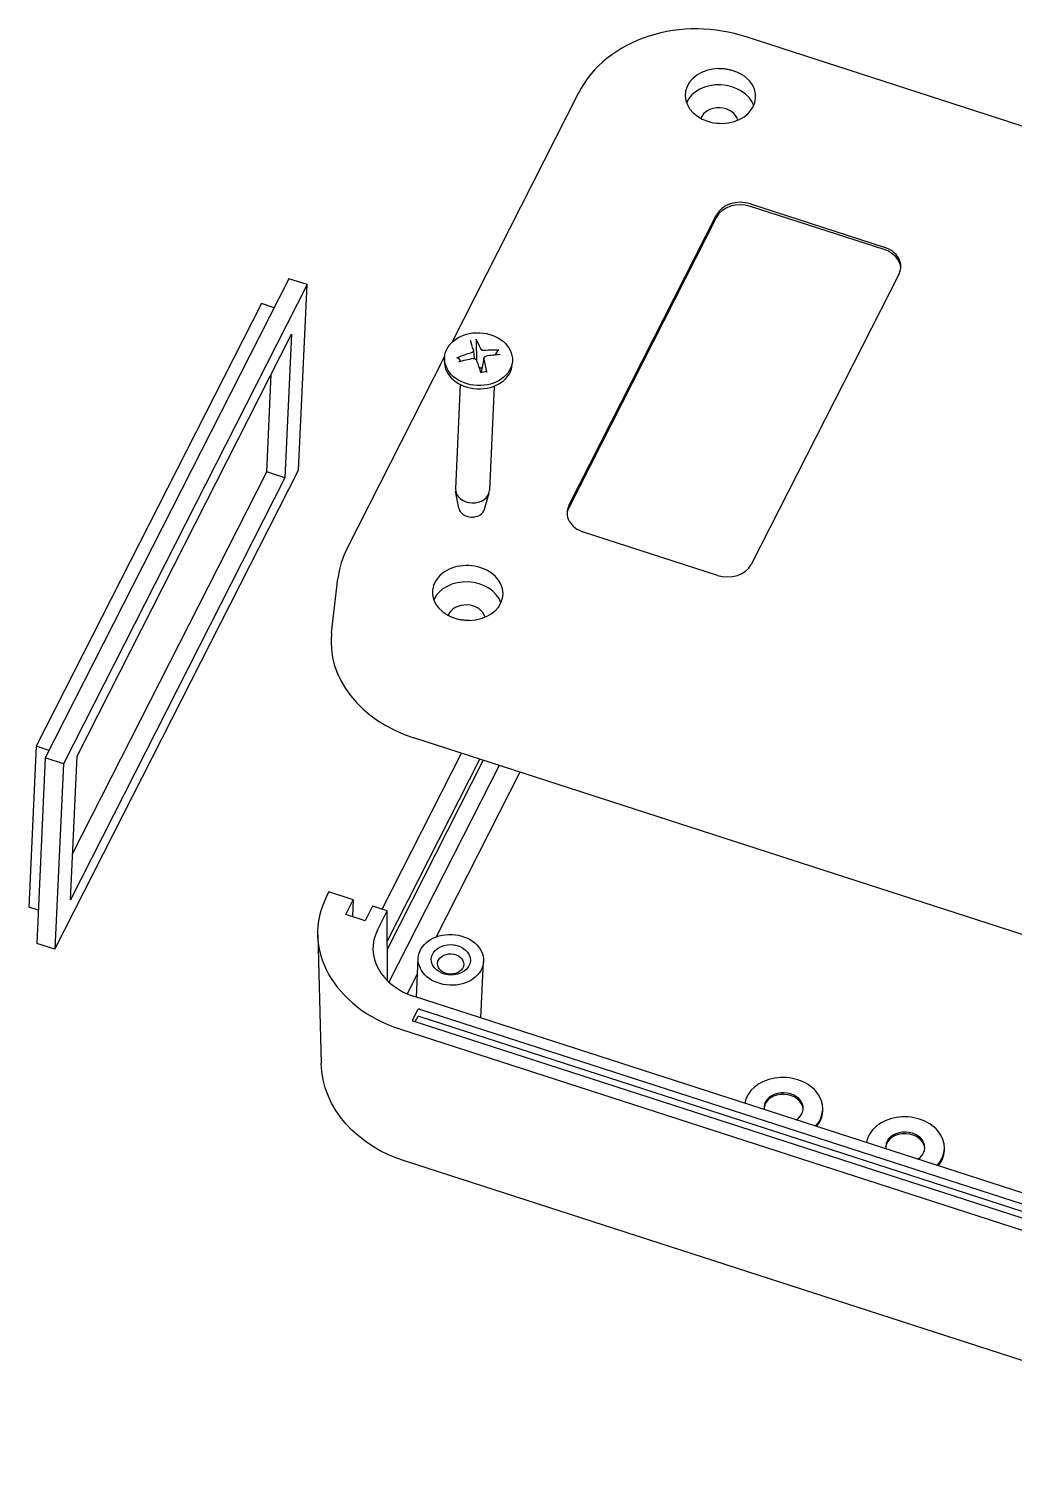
# Model space of a CAD drawing. Header units: millimetres. Extents: x 22 to 621, y 9 to 437.
# Drawn here: x 430.9 to 487.4, y 258.9 to 341.8 of the extents above; entities that cross this region are included whole.
import ezdxf

# ---------------------------------------------------------------- set-up
doc = ezdxf.new("R2010")
doc.units = ezdxf.units.MM
doc.header["$LTSCALE"] = 1.5
doc.layers.add('Visible (ISO)', color=7, linetype='Continuous', lineweight=25)

msp = doc.modelspace()

# ---------------------------------------------------------------- linework, layer by layer
at = {"layer": 'Visible (ISO)'}
for p, q in [((515.815, 327.242), (472.078, 341.381)), ((462.461, 338.164), (455.187, 323.854)), ((472.33, 331.8), (480.007, 329.318)), ((470.38, 331.033), (461.898, 314.347)), ((461.904, 314.488), (470.386, 331.175)), ((480.001, 329.177), (472.323, 331.659)), ((480.856, 327.79), (472.374, 311.104)), ((445.837, 327.507), (431.856, 300.001)), ((446.884, 327.169), (432.903, 299.663)), ((446.884, 327.169), (445.837, 327.507)), ((446.395, 316.524), (446.884, 327.169)), ((444.259, 326.078), (431.345, 300.672)), ((444.991, 325.842), (444.259, 326.078)), ((433.682, 300.104), (445.995, 324.326)), ((445.995, 324.326), (445.616, 316.083)), ((456.634, 322.815), (456.602, 323.939)), ((454.777, 323.048), (449.18, 312.037)), ((454.772, 322.979), (454.763, 322.79)), ((455.721, 322.76), (455.565, 322.957)), ((456.429, 323.394), (456.473, 322.925)), ((456.653, 322.727), (456.634, 322.815)), ((457.036, 322.948), (456.883, 322.132)), ((457.805, 323.361), (457.653, 323.124)), ((458.667, 322.8), (458.659, 322.611)), ((444.569, 316.422), (444.827, 322.028)), ((455.677, 321.434), (455.401, 315.445)), ((457.625, 321.344), (457.349, 315.355)), ((432.413, 289.018), (446.395, 316.524)), ((445.616, 316.083), (433.303, 291.861)), ((433.424, 294.497), (444.569, 316.422)), ((445.616, 316.083), (444.569, 316.422)), ((455.584, 314.343), (455.41, 315.312)), ((457.067, 314.275), (457.328, 315.224)), ((470.431, 310.478), (462.753, 312.96)), ((448.288, 307.185), (448.648, 310.301)), ((519.333, 279.714), (453.017, 301.151)), ((431.345, 300.672), (430.92, 291.44)), ((432.076, 300.435), (431.345, 300.672)), ((451.197, 291.319), (455.747, 300.269)), ((431.856, 300.001), (431.366, 289.357)), ((432.903, 299.663), (431.856, 300.001)), ((432.903, 299.663), (432.413, 289.018)), ((433.303, 291.861), (433.682, 300.104)), ((451.494, 289.515), (456.789, 299.932)), ((456.995, 299.865), (451.497, 289.049)), ((457.906, 299.571), (451.584, 287.133)), ((459.099, 299.185), (454.295, 289.735)), ((448.132, 292.31), (448.007, 292.065)), ((449.528, 291.859), (448.132, 292.31)), ((431.454, 291.267), (430.92, 291.44)), ((449.104, 291.024), (449.528, 291.859)), ((449.528, 291.859), (449.484, 290.902)), ((450.645, 291.498), (450.221, 290.663)), ((451.484, 291.226), (450.645, 291.498)), ((450.923, 290.122), (451.484, 291.226)), ((451.507, 287.205), (451.484, 291.226)), ((450.221, 290.663), (449.104, 291.024)), ((447.492, 289.823), (447.688, 282.472)), ((432.413, 289.018), (431.366, 289.357)), ((453.159, 286.268), (453.262, 288.501)), ((456.858, 285.072), (457.008, 288.329)), ((453.222, 287.623), (452.631, 286.462)), ((519.492, 264.825), (453.044, 286.305)), ((452.93, 284.962), (453.231, 285.554)), ((453.328, 285.585), (519.216, 264.286)), ((518.861, 263.587), (452.972, 284.886)), ((453.211, 285.13), (453.071, 284.854)), ((519.197, 263.862), (453.308, 285.161)), ((452.248, 284.43), (518.564, 262.993)), ((476.474, 279.715), (476.479, 279.81)), ((483.454, 277.459), (483.458, 277.553)), ((518.033, 255.685), (452.522, 276.861))]:
    msp.add_line(p, q, dxfattribs=at)
at = {"layer": 'Visible (ISO)', "flags": 128}
for points in [[(472.079, 341.381), (471.743, 341.485), (471.402, 341.576), (471.055, 341.655), (470.705, 341.72), (470.352, 341.771), (469.997, 341.809), (469.641, 341.833), (469.285, 341.843), (468.93, 341.839), (468.575, 341.821), (468.222, 341.789), (467.87, 341.744), (467.521, 341.685), (467.177, 341.612), (466.838, 341.526), (466.504, 341.426), (466.177, 341.313), (465.855, 341.187), (465.541, 341.047), (465.234, 340.894), (464.937, 340.729), (464.65, 340.552), (464.373, 340.362), (464.107, 340.161), (463.853, 339.948), (463.611, 339.723), (463.382, 339.487), (463.167, 339.24), (462.966, 338.984), (462.781, 338.718), (462.612, 338.444), (462.46, 338.163)], [(470.491, 339.573), (470.503, 339.573), (470.516, 339.574), (470.529, 339.574), (470.541, 339.574), (470.554, 339.574), (470.567, 339.574), (470.579, 339.574), (470.592, 339.573), (470.605, 339.573), (470.617, 339.573), (470.63, 339.572), (470.643, 339.572), (470.655, 339.571), (470.668, 339.571), (470.681, 339.57), (470.693, 339.569), (470.706, 339.568), (470.719, 339.567), (470.731, 339.566), (470.744, 339.565), (470.757, 339.564), (470.769, 339.563), (470.782, 339.562), (470.794, 339.561)], [(470.794, 339.561), (470.853, 339.554), (470.911, 339.545), (470.969, 339.536), (471.027, 339.525), (471.084, 339.513), (471.141, 339.5), (471.198, 339.486), (471.254, 339.47), (471.309, 339.454), (471.364, 339.436), (471.418, 339.417), (471.472, 339.398), (471.525, 339.377), (471.577, 339.355), (471.628, 339.332), (471.678, 339.309), (471.728, 339.284), (471.776, 339.258), (471.823, 339.231), (471.87, 339.203), (471.915, 339.174), (471.959, 339.143), (472.002, 339.112), (472.044, 339.079)], [(456.581, 324.027), (456.583, 324.024), (456.584, 324.022), (456.585, 324.019), (456.586, 324.016), (456.588, 324.013), (456.589, 324.01), (456.59, 324.007), (456.591, 324.003), (456.592, 323.999), (456.593, 323.995), (456.594, 323.992), (456.595, 323.988), (456.596, 323.984), (456.597, 323.98), (456.598, 323.976), (456.598, 323.971), (456.599, 323.967), (456.6, 323.963), (456.6, 323.959), (456.601, 323.955), (456.601, 323.951), (456.601, 323.947), (456.602, 323.943), (456.602, 323.939)], [(457.055, 323.386), (457.045, 323.386), (457.034, 323.385), (457.023, 323.386), (457.012, 323.386), (457, 323.388), (456.989, 323.389), (456.978, 323.392), (456.967, 323.394), (456.956, 323.398), (456.946, 323.401), (456.936, 323.405), (456.926, 323.409), (456.917, 323.414), (456.909, 323.419), (456.9, 323.425), (456.892, 323.43), (456.884, 323.437), (456.877, 323.443), (456.87, 323.45), (456.864, 323.457), (456.858, 323.465), (456.853, 323.472), (456.849, 323.48), (456.845, 323.487)], [(455.484, 322.965), (455.488, 322.967), (455.492, 322.968), (455.496, 322.97), (455.5, 322.971), (455.504, 322.972), (455.508, 322.972), (455.512, 322.973), (455.516, 322.974), (455.52, 322.974), (455.524, 322.974), (455.528, 322.974), (455.531, 322.974), (455.535, 322.973), (455.538, 322.972), (455.542, 322.972), (455.545, 322.971), (455.548, 322.97), (455.551, 322.968), (455.554, 322.967), (455.557, 322.965), (455.559, 322.964), (455.561, 322.962), (455.563, 322.96), (455.565, 322.957)], [(456.426, 323.412), (456.428, 323.404), (456.429, 323.396), (456.43, 323.388), (456.43, 323.38), (456.429, 323.371), (456.427, 323.363), (456.425, 323.355), (456.422, 323.346), (456.419, 323.338), (456.414, 323.33), (456.41, 323.323), (456.404, 323.315), (456.399, 323.308), (456.392, 323.302), (456.385, 323.295), (456.378, 323.289), (456.37, 323.282), (456.361, 323.277), (456.352, 323.271), (456.342, 323.266), (456.332, 323.261), (456.322, 323.257), (456.312, 323.254), (456.301, 323.25)], [(456.408, 322.922), (456.419, 322.924), (456.43, 322.925), (456.441, 322.926), (456.452, 322.926), (456.463, 322.926), (456.475, 322.925), (456.486, 322.923), (456.497, 322.921), (456.507, 322.918), (456.518, 322.915), (456.528, 322.911), (456.537, 322.907), (456.546, 322.902), (456.555, 322.897), (456.564, 322.891), (456.572, 322.885), (456.58, 322.878), (456.587, 322.871), (456.594, 322.863), (456.6, 322.855), (456.606, 322.847), (456.61, 322.839), (456.615, 322.83), (456.618, 322.821)], [(457.037, 322.897), (457.035, 322.906), (457.034, 322.915), (457.034, 322.924), (457.034, 322.933), (457.035, 322.942), (457.036, 322.951), (457.039, 322.96), (457.042, 322.969), (457.045, 322.977), (457.049, 322.985), (457.054, 322.993), (457.059, 323.001), (457.065, 323.008), (457.072, 323.014), (457.079, 323.021), (457.086, 323.027), (457.094, 323.032), (457.103, 323.038), (457.112, 323.042), (457.121, 323.047), (457.131, 323.05), (457.141, 323.053), (457.152, 323.056), (457.162, 323.058)], [(457.805, 323.361), (457.807, 323.363), (457.809, 323.366), (457.812, 323.369), (457.814, 323.372), (457.817, 323.374), (457.82, 323.377), (457.823, 323.379), (457.826, 323.381), (457.83, 323.384), (457.833, 323.386), (457.837, 323.388), (457.841, 323.389), (457.844, 323.391), (457.848, 323.392), (457.852, 323.394), (457.856, 323.395), (457.861, 323.396), (457.865, 323.397), (457.869, 323.397), (457.873, 323.398), (457.877, 323.398), (457.881, 323.398), (457.885, 323.398), (457.889, 323.398)], [(456.926, 322.364), (456.919, 322.364), (456.911, 322.363), (456.904, 322.363), (456.896, 322.362), (456.888, 322.363), (456.881, 322.363), (456.873, 322.364), (456.865, 322.365), (456.858, 322.366), (456.851, 322.368), (456.843, 322.37), (456.836, 322.372), (456.829, 322.375), (456.822, 322.377), (456.816, 322.38), (456.809, 322.384), (456.803, 322.387), (456.796, 322.391), (456.79, 322.396), (456.784, 322.4), (456.778, 322.405), (456.772, 322.41), (456.766, 322.416), (456.76, 322.421)], [(457.174, 322.187), (457.02, 322.15), (456.859, 322.13)], [(457.174, 322.187), (457.175, 322.187), (457.176, 322.187), (457.177, 322.187), (457.178, 322.187), (457.178, 322.186), (457.179, 322.185), (457.18, 322.184), (457.181, 322.183), (457.182, 322.182), (457.183, 322.18), (457.184, 322.179), (457.184, 322.177), (457.185, 322.175), (457.186, 322.173), (457.187, 322.17), (457.188, 322.168), (457.189, 322.165), (457.189, 322.162), (457.19, 322.16), (457.191, 322.157), (457.192, 322.154), (457.192, 322.151), (457.193, 322.147), (457.194, 322.144)], [(449.178, 312.033), (448.987, 311.619), (448.834, 311.191), (448.721, 310.75), (448.648, 310.301)], [(454.873, 308.238), (454.863, 308.244), (454.853, 308.251), (454.843, 308.257), (454.833, 308.264), (454.823, 308.27), (454.813, 308.277), (454.803, 308.284), (454.794, 308.29), (454.784, 308.297), (454.774, 308.304), (454.765, 308.31), (454.755, 308.317), (454.746, 308.324), (454.737, 308.331), (454.727, 308.338), (454.718, 308.345), (454.709, 308.352), (454.7, 308.359), (454.691, 308.366), (454.681, 308.373), (454.672, 308.38), (454.664, 308.388), (454.655, 308.395), (454.646, 308.402)], [(456.192, 307.894), (456.133, 307.893), (456.075, 307.894), (456.016, 307.896), (455.958, 307.899), (455.899, 307.903), (455.841, 307.908), (455.783, 307.915), (455.725, 307.923), (455.667, 307.932), (455.61, 307.943), (455.553, 307.955), (455.496, 307.969), (455.44, 307.984), (455.385, 308.001), (455.33, 308.019), (455.276, 308.038), (455.222, 308.059), (455.17, 308.081), (455.118, 308.104), (455.067, 308.128), (455.017, 308.154), (454.968, 308.181), (454.92, 308.209), (454.873, 308.238)], [(452.522, 276.861), (452.03, 277.032), (451.549, 277.232), (451.086, 277.461), (450.642, 277.718), (450.222, 278), (449.827, 278.307), (449.457, 278.64), (449.115, 278.997), (448.804, 279.377), (448.528, 279.776), (448.288, 280.193), (448.086, 280.626), (447.923, 281.074), (447.801, 281.535), (447.722, 282.002), (447.688, 282.472)]]:
    msp.add_lwpolyline(points, dxfattribs=at)
at = {"layer": 'Visible (ISO)'}
for centre, major_axis, ratio, start_param, end_param in [((470.604, 337.998), (2.023, -0.093), 0.777668, 1.66277, 7.098415), ((470.561, 337.056), (2.023, -0.093), 0.777668, 0.304076, 2.837517), ((470.534, 336.467), (1.086, -0.05), 0.777668, 0.227086, 2.914507), ((471.776, 330.582), (-1.498, 0.069), 0.777668, 4.374515, 5.945311), ((471.782, 330.723), (-1.498, 0.069), 0.777668, 4.374515, 5.945311), ((479.46, 328.241), (1.498, -0.069), 0.777668, 5.945311, 7.516108), ((479.454, 328.1), (1.498, -0.069), 0.777668, 0.060668, 1.232922), ((456.757, 320.373), (0.881, -4.41), 0.08188, 2.314495, 2.507764), ((456.452, 320.318), (-0.709, 4.441), 0.269968, 5.462986, 5.656256), ((456.711, 322.701), (1.948, -0.09), 0.777668, 3.141593, 6.283185), ((456.648, 320.233), (-4.148, -1.738), 0.660526, 4.523112, 4.716381), ((456.571, 320.471), (4.367, 1.073), 0.540361, 1.47575, 1.669019), ((456.754, 320.383), (1.186, -4.338), 0.134412, 1.937148, 2.130417), ((456.694, 322.337), (0.615, -0.028), 0.777668, 1.704524, 1.726017), ((456.449, 320.329), (-0.395, 4.48), 0.217436, 5.11034, 5.30361), ((456.635, 320.23), (-4.318, -1.256), 0.675917, 4.229379, 4.422649), ((456.557, 320.469), (4.237, 1.506), 0.524969, 1.052286, 1.245556), ((456.375, 315.4), (0.974, -0.045), 0.777668, 3.141593, 6.283185), ((463.3, 314.037), (-1.498, 0.069), 0.777668, 5.945311, 7.516108), ((456.33, 314.411), (-0.753, 0.035), 0.777668, 0.174655, 2.966938), ((463.294, 313.895), (-1.498, 0.069), 0.777668, 5.945311, 6.222517), ((456.103, 309.469), (-2.023, 0.093), 0.777668, 1.650615, 7.08626), ((470.978, 311.555), (1.498, -0.069), 0.777668, 4.374515, 5.945311), ((456.059, 308.527), (2.023, -0.093), 0.777668, 0.304076, 2.837517), ((456.032, 307.939), (1.086, -0.05), 0.777668, 0.227086, 2.919402), ((455.763, 306.534), (7.5, -0.331), 0.777074, 3.086578, 4.371982), ((454.994, 289.814), (-7.5, 0.331), 0.777074, 5.943997, 7.513575), ((454.417, 288.997), (3.75, -0.165), 0.777074, 2.802404, 4.371982), ((453.3, 285.531), (-0.0749, 0.0034), 0.777668, 4.374515, 5.945311), ((452.999, 284.939), (-0.0749, 0.0034), 0.777668, 5.945311, 7.516108), ((453.281, 285.108), (-0.0749, 0.0034), 0.777668, 4.374515, 5.945311), ((474.231, 279.913), (-2.248, 0.103), 0.777668, 2.558418, 6.190612), ((474.231, 279.913), (-1.124, 0.052), 0.777668, 2.296559, 6.452471), ((474.227, 279.819), (1.124, -0.052), 0.777668, 0.05392, 3.087672), ((474.227, 279.819), (2.248, -0.103), 0.777668, 5.75211, 6.283185), ((481.211, 277.657), (-2.248, 0.103), 0.777668, 2.558418, 6.190612), ((481.211, 277.657), (-1.124, 0.052), 0.777668, 2.296559, 6.452471), ((481.206, 277.562), (1.124, -0.052), 0.777668, 0.05392, 3.087672), ((481.206, 277.562), (2.248, -0.103), 0.777668, 5.75211, 6.283185)]:
    msp.add_ellipse(centre, major_axis=major_axis, ratio=ratio, start_param=start_param, end_param=end_param, dxfattribs=at)
for centre, major_axis in [((456.72, 322.889), (1.948, -0.09)), ((455.135, 288.415), (-1.873, 0.086)), ((455.135, 288.415), (-1.124, 0.052)), ((455.124, 288.18), (-0.749, 0.034))]:
    msp.add_ellipse(centre, major_axis=major_axis, ratio=0.777668, dxfattribs=at)

doc.saveas('drawing.dxf')
